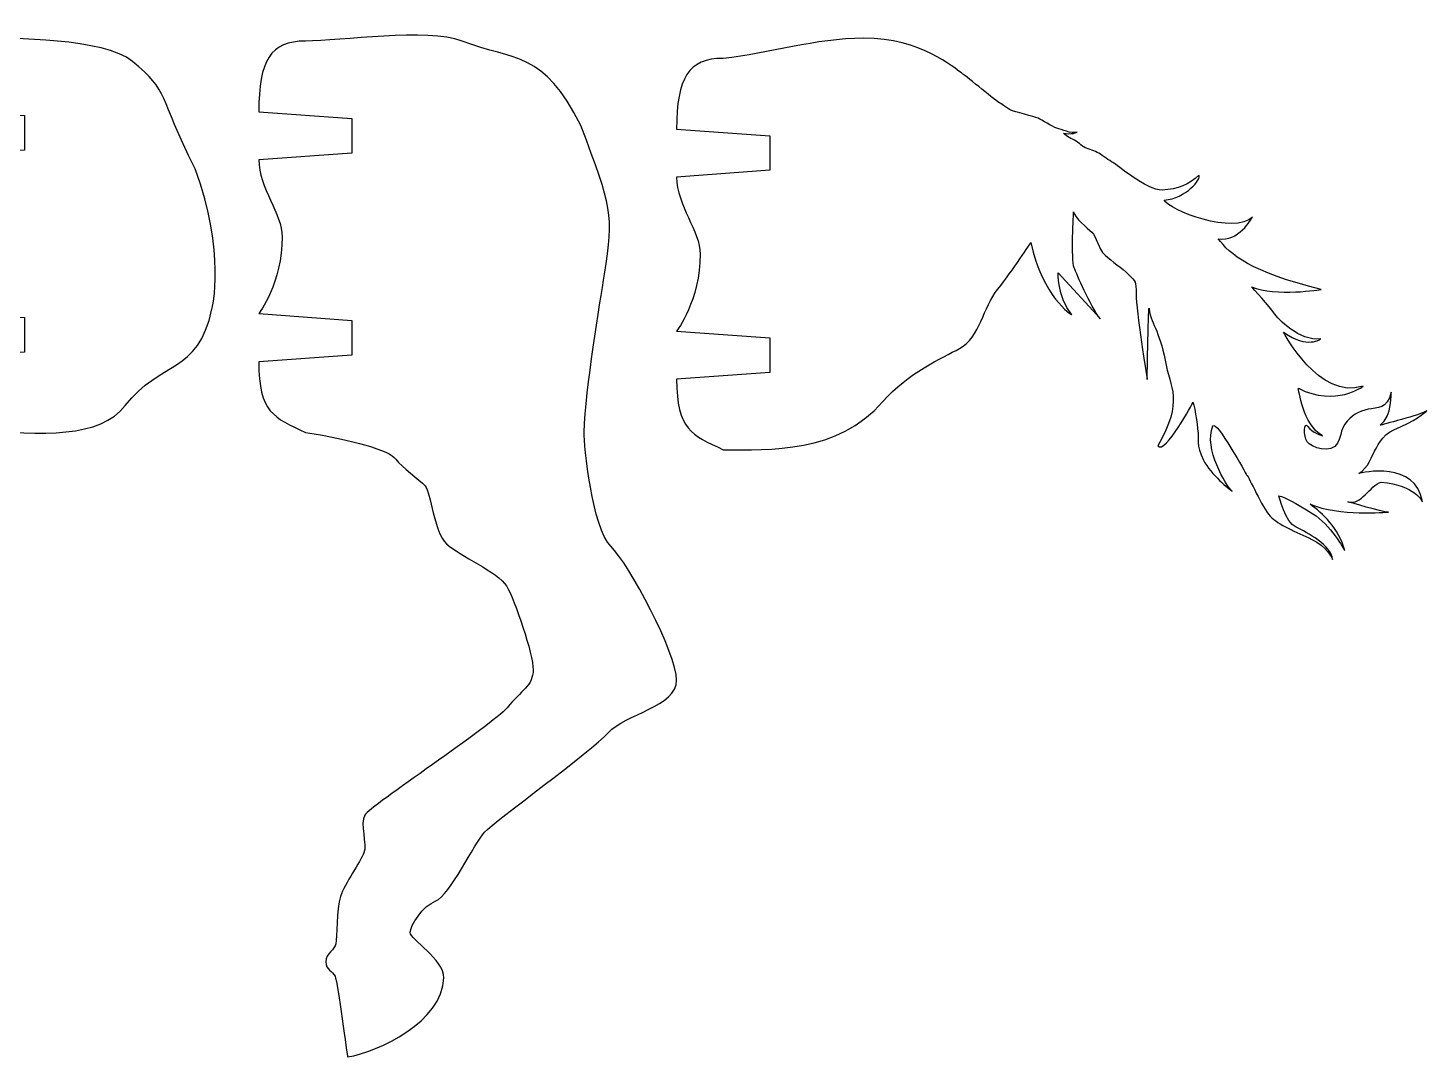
# Model space of a CAD drawing. Extents: x -102 to 434, y -1398 to -13.
# Drawn here: x 180.8 to 285.9, y -144.3 to -67 of the extents above; entities that cross this region are included whole.
import ezdxf

# ---------------------------------------------------------------- set-up
doc = ezdxf.new("R2010")
doc.units = 0
doc.layers.add('LAYER_1', color=7, linetype='CONTINUOUS')

msp = doc.modelspace()

# ---------------------------------------------------------------- linework, layer by layer
at = {"layer": 'LAYER_1'}
for points, knots in [([(229.57, -116.03), (229.57, -118.03), (225.7, -118.55), (224.44, -119.97), (223.17, -121.39), (215.9, -126.61), (215.14, -127.45), (214.38, -128.29), (212.5, -132.22), (211.49, -132.61), (210.48, -132.99), (209.55, -134.47), (209.55, -134.99), (209.55, -135.5), (212.09, -136.98), (212.07, -138.4), (212, -141.69), (207.18, -143.96), (204.84, -144.34), (204.84, -144.34), (204.1, -138.73), (203.91, -138.28), (203.72, -137.83), (203.21, -137.83), (203.21, -137.18), (203.21, -136.54), (203.91, -136.28), (203.97, -135.83), (204.04, -135.38), (204.01, -133.25), (204.32, -132.28), (204.64, -131.31), (205.82, -129.65), (206.07, -129), (206.33, -128.36), (205.76, -126.8), (206.14, -126.16), (206.52, -125.51), (215.75, -119.39), (216.83, -118.1), (217.91, -116.81), (218.79, -116.42), (218.79, -115.25), (218.79, -114.09), (217.42, -109.98), (216.79, -108.95), (216.15, -107.91), (213.24, -106.68), (212.28, -105.78), (211.33, -104.87), (211.11, -101.95), (210.67, -101.43), (210.22, -100.92), (208.92, -100.06), (208.47, -99.41), (208.03, -98.76), (205.18, -97.96), (201.68, -97.41), (199.31, -96.29), (198.18, -95.95), (198.18, -92.1), (198.18, -92.1), (205.18, -91.6), (205.18, -91.6), (205.18, -91.6), (205.18, -89), (205.18, -89), (205.18, -89), (198.18, -88.49), (198.18, -88.49), (198.18, -88.49), (199.94, -86.17), (199.94, -82.71), (199.94, -81.01), (198.18, -79.03), (198.18, -76.92), (198.18, -76.92), (205.18, -76.42), (205.18, -76.42), (205.18, -76.42), (205.18, -73.82), (205.18, -73.82), (205.18, -73.82), (198.18, -73.32), (198.18, -73.32), (198.18, -69.47), (199.06, -68.01), (201.68, -68.01), (204.3, -68.01), (210.85, -67.02), (213.45, -68.01), (217.47, -69.54), (219.53, -68.71), (222.38, -74.36), (224.73, -80.61), (224.85, -80.94), (224.15, -85.53), (223.82, -87.67), (222.72, -94.06), (222.62, -97.41), (222.6, -98.36), (223.22, -104.6), (224.62, -105.96), (226.01, -107.31), (229.57, -114.03), (229.57, -116.03)], [0, 0, 0, 0, 1, 1, 1, 2, 2, 2, 3, 3, 3, 4, 4, 4, 5, 5, 5, 6, 6, 6, 7, 7, 7, 8, 8, 8, 9, 9, 9, 10, 10, 10, 11, 11, 11, 12, 12, 12, 13, 13, 13, 14, 14, 14, 15, 15, 15, 16, 16, 16, 17, 17, 17, 18, 18, 18, 19, 19, 19, 20, 20, 20, 21, 21, 21, 22, 22, 22, 23, 23, 23, 24, 24, 24, 25, 25, 25, 26, 26, 26, 27, 27, 27, 28, 28, 28, 29, 29, 29, 30, 30, 30, 31, 31, 31, 32, 32, 32, 33, 33, 33, 34, 34, 34, 35, 35, 35, 35]), ([(194.66, -88.13), (193.59, -93.1), (190.79, -91.95), (188.15, -95.4), (186.31, -97.82), (181.8, -97.66), (177.07, -97.19), (174.7, -96.07), (173.57, -95.73), (173.57, -91.88), (173.57, -91.88), (180.57, -91.38), (180.57, -91.38), (180.57, -91.38), (180.57, -88.78), (180.57, -88.78), (180.57, -88.78), (173.57, -88.27), (173.57, -88.27), (173.57, -88.27), (175.33, -85.95), (175.33, -82.49), (175.33, -80.79), (173.57, -78.81), (173.57, -76.7), (173.57, -76.7), (180.57, -76.2), (180.57, -76.2), (180.57, -76.2), (180.57, -73.6), (180.57, -73.6), (180.57, -73.6), (173.57, -73.1), (173.57, -73.1), (173.57, -69.25), (174.45, -67.79), (177.07, -67.79), (179.68, -67.79), (186.54, -67.78), (188.69, -69.54), (191.52, -71.87), (190.54, -71.95), (193.4, -77.6), (195.74, -83.86), (194.66, -88.13), (194.66, -88.13)], [0, 0, 0, 0, 1, 1, 1, 2, 2, 2, 3, 3, 3, 4, 4, 4, 5, 5, 5, 6, 6, 6, 7, 7, 7, 8, 8, 8, 9, 9, 9, 10, 10, 10, 11, 11, 11, 12, 12, 12, 13, 13, 13, 14, 14, 14, 15, 15, 15, 15])]:
    msp.add_open_spline(points, degree=3, knots=knots, dxfattribs=at)
at = {"layer": 'LAYER_1', "color": 1}
msp.add_open_spline([(285.59, -102.62), (285.59, -102.62), (285.09, -101.38), (282.5, -101.15), (281.62, -101.41), (281.02, -102.93), (280, -102.62), (280.15, -102.67), (282.52, -103.4), (283.04, -103.4), (282.85, -103.42), (279.36, -103.7), (277.16, -102.81), (278.1, -103.5), (279.31, -104.59), (279.76, -106.29), (279.7, -106.18), (278.68, -104.34), (277.37, -103.52), (276.02, -102.68), (275.26, -102.27), (274.82, -102.18), (274.82, -102.18), (275.28, -104.18), (276.1, -104.54), (276.92, -104.91), (278.77, -105.93), (278.85, -106.95), (278.8, -106.84), (278.4, -105.97), (277.28, -105.45), (276.08, -104.88), (274.79, -104.37), (274.16, -103.71), (273.53, -103.04), (272.6, -100.78), (272.39, -100.6), (272.39, -100.6), (270.08, -96.4), (269.86, -96.93), (269.14, -98.63), (270.85, -101.4), (271.3, -101.83), (271.12, -101.69), (269.69, -100.57), (269.15, -99.51), (268.57, -98.37), (268.8, -97.77), (268.74, -97.42), (268.74, -97.42), (268.53, -95.54), (268.36, -95.15), (268.36, -95.15), (266.29, -99.11), (265.71, -98.43), (267.68, -94.98), (266.66, -94.11), (266.26, -91.98), (265.87, -89.86), (265.13, -89), (265.07, -88.16), (265.01, -87.32), (264.92, -93.43), (264.92, -93.43), (264.92, -93.43), (264.08, -88.12), (264.08, -87.06), (264.08, -85.99), (264.08, -86.1), (263.54, -85.57), (263.01, -85.04), (262.28, -84.58), (261.75, -84.09), (261.22, -83.6), (261.12, -82.66), (260.77, -82.37), (260.42, -82.08), (259.47, -81.29), (259.39, -80.83), (259.39, -80.83), (259.19, -84.48), (259.43, -85.04), (259.64, -85.53), (260.6, -87.84), (261.4, -88.89), (261.4, -88.89), (258.23, -85.41), (258.23, -85.41), (258.23, -85.41), (258.13, -87.1), (259.25, -88.58), (259.25, -88.58), (257.04, -87.22), (256.18, -83.14), (256.18, -83.14), (254.82, -85.25), (253.7, -86.64), (252.58, -88.02), (252.37, -90.26), (250.82, -91.11), (249.52, -91.81), (246.95, -92.93), (245.06, -95.1), (241.65, -99.01), (236.57, -98.71), (233.07, -98.71), (230.7, -97.59), (229.57, -97.25), (229.57, -93.4), (229.57, -93.4), (236.57, -92.9), (236.57, -92.9), (236.57, -92.9), (236.57, -90.3), (236.57, -90.3), (236.57, -90.3), (229.57, -89.8), (229.57, -89.8), (229.57, -89.8), (231.34, -87.48), (231.34, -84.01), (231.34, -82.31), (229.57, -80.34), (229.57, -78.23), (229.57, -78.23), (236.57, -77.72), (236.57, -77.72), (236.57, -77.72), (236.57, -75.12), (236.57, -75.12), (236.57, -75.12), (229.57, -74.62), (229.57, -74.62), (229.57, -70.77), (230.46, -69.31), (233.07, -69.31), (236.57, -68.96), (239.96, -67.8), (243.62, -67.79), (247.94, -67.78), (250.43, -70.05), (250.96, -70.4), (251.48, -70.76), (253.56, -72.52), (253.92, -72.71), (254.27, -72.9), (254.28, -73), (254.62, -73.17), (254.96, -73.34), (256.44, -73.67), (256.72, -73.8), (257, -73.93), (257.76, -74.44), (258.14, -74.55), (258.51, -74.66), (259.17, -74.98), (259.67, -74.85), (259.67, -74.85), (259.23, -75.07), (258.62, -74.92), (258.62, -74.92), (258.94, -75.27), (259.32, -75.39), (259.69, -75.52), (259.99, -75.91), (260.26, -76.02), (260.52, -76.13), (261, -76.27), (261.29, -76.44), (261.59, -76.61), (262.08, -77), (262.34, -77.13), (262.61, -77.26), (264.87, -79.23), (266.05, -79.2), (267.23, -79.17), (268.09, -78.76), (268.8, -78.08), (269.05, -78.32), (267.82, -79.85), (266.2, -79.95), (266.5, -80.71), (271.52, -82.61), (272.83, -81.23), (272.77, -81.34), (271.76, -83.15), (270.25, -82.86), (271.12, -84.02), (272.71, -85.38), (277.99, -86.67), (277.99, -86.67), (274.57, -87.24), (272.76, -86.47), (272.84, -86.56), (274.16, -88.02), (274.44, -88.44), (274.74, -88.88), (276.34, -90.58), (277.97, -90.38), (277.97, -90.38), (276.97, -91.17), (275.17, -89.89), (275.17, -89.89), (277.83, -95.03), (281.14, -93.94), (281.14, -93.94), (279.1, -95.52), (276.28, -94.1), (276.28, -94.1), (276.61, -96.87), (278.1, -97.68), (278.1, -97.68), (277.28, -97.41), (276.98, -96.96), (276.68, -96.51), (276.65, -97.69), (276.93, -98.11), (277.21, -98.53), (278.8, -99.09), (279.22, -98.22), (279.64, -97.35), (279.33, -97.47), (279.77, -96.8), (280.21, -96.13), (280.84, -95.8), (281.52, -95.67), (282.21, -95.54), (282.97, -95.7), (283.24, -94.38), (283.24, -94.38), (283.34, -96.18), (282.43, -96.87), (282.43, -96.87), (285.52, -96.09), (285.94, -95.78), (285.78, -95.93), (285.04, -96.55), (283.45, -97.22), (282.53, -97.61), (282.15, -98.59), (282, -98.83), (281.85, -99.06), (281.51, -100.12), (280.83, -100.49), (281.03, -100.44), (285.13, -99.51), (285.59, -102.62)], degree=3, knots=[0, 0, 0, 0, 1, 1, 1, 2, 2, 2, 3, 3, 3, 4, 4, 4, 5, 5, 5, 6, 6, 6, 7, 7, 7, 8, 8, 8, 9, 9, 9, 10, 10, 10, 11, 11, 11, 12, 12, 12, 13, 13, 13, 14, 14, 14, 15, 15, 15, 16, 16, 16, 17, 17, 17, 18, 18, 18, 19, 19, 19, 20, 20, 20, 21, 21, 21, 22, 22, 22, 23, 23, 23, 24, 24, 24, 25, 25, 25, 26, 26, 26, 27, 27, 27, 28, 28, 28, 29, 29, 29, 30, 30, 30, 31, 31, 31, 32, 32, 32, 33, 33, 33, 34, 34, 34, 35, 35, 35, 36, 36, 36, 37, 37, 37, 38, 38, 38, 39, 39, 39, 40, 40, 40, 41, 41, 41, 42, 42, 42, 43, 43, 43, 44, 44, 44, 45, 45, 45, 46, 46, 46, 47, 47, 47, 48, 48, 48, 49, 49, 49, 50, 50, 50, 51, 51, 51, 52, 52, 52, 53, 53, 53, 54, 54, 54, 55, 55, 55, 56, 56, 56, 57, 57, 57, 58, 58, 58, 59, 59, 59, 60, 60, 60, 61, 61, 61, 62, 62, 62, 63, 63, 63, 64, 64, 64, 65, 65, 65, 66, 66, 66, 67, 67, 67, 68, 68, 68, 69, 69, 69, 70, 70, 70, 71, 71, 71, 72, 72, 72, 73, 73, 73, 74, 74, 74, 75, 75, 75, 76, 76, 76, 77, 77, 77, 78, 78, 78, 79, 79, 79, 80, 80, 80, 81, 81, 81, 82, 82, 82, 82], dxfattribs=at)

doc.saveas('drawing.dxf')
